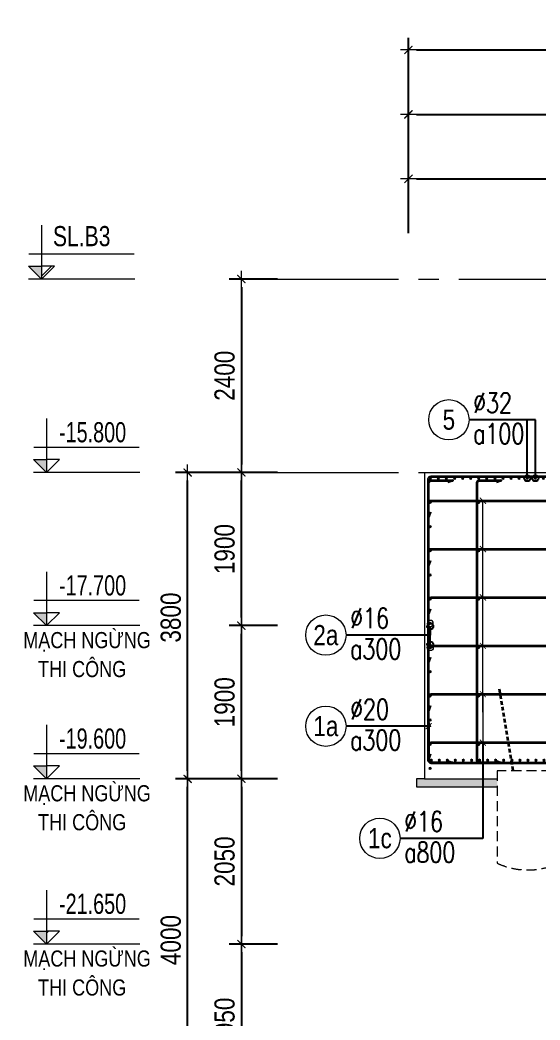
# Model space of a CAD drawing. Header units: millimetres. Extents: x -134772 to 596971, y -129535 to 35703.
# Drawn here: x 81908 to 88352, y -66593 to -54188 of the extents above; entities that cross this region are included whole.
import ezdxf
from ezdxf.enums import TextEntityAlignment as Align

# ---------------------------------------------------------------- set-up
doc = ezdxf.new("R2010")
doc.units = ezdxf.units.MM
doc.header["$MEASUREMENT"] = 0
for name, pattern in [('CENTER2', [28.575, 19.05, -3.175, 3.175, -3.175]), ('HIDDEN', [0.375, 0.25, -0.125]), ('POD_Grid$0$CENTER2', [1.125, 0.75, -0.125, 0.125, -0.125])]:
    doc.linetypes.add(name, pattern=pattern)
doc.layers.get('Defpoints').update_dxf_attribs({"color": 252})
for name, color, linetype, lineweight in [('KC-TRUC', 5, 'CENTER2', 18), ('NDC_S_ANNO', 7, 'Continuous', 20), ('NDC_S_CONTINUOUS', 3, 'Continuous', 20), ('NDC_S_DIM', 1, 'Continuous', 9), ('NDC_S_HATCH MATERIAL', 8, 'Continuous', 13), ('NDC_S_LEADER', 1, 'Continuous', 9), ('NDC_S_REBAR', 4, 'Continuous', 35), ('NDC_S_TEXT SYMBOL', 7, 'Continuous', 20), ('NDC_S_VN TEXT', 7, 'Continuous', 9), ('POD_Grid$0$NDC_S_AXIS', 5, 'POD_Grid$0$CENTER2', 13)]:
    doc.layers.add(name, color=color, linetype=linetype, lineweight=lineweight)
doc.styles.add('ARIAL', font='arial.ttf', dxfattribs={"width": 0.8})
doc.styles.add('NDC_ANNO', font='', dxfattribs={"width": 0.8})
doc.styles.add('NDC_ARIAL', font='arial.ttf', dxfattribs={"width": 0.8})
doc.styles.add('NDC_DIM', font='', dxfattribs={"width": 0.75})
doc.styles.add('NDC_ROMANS', font='romans.shx', dxfattribs={"width": 0.8})
doc.styles.get('NDC_ANNO').set_extended_font_data('Dotum')
doc.styles.get('NDC_DIM').set_extended_font_data('Dotum')
doc.dimstyles.new('NDC_1-100', dxfattribs={"dimscale": 100, "dimtxt": 2.5, "dimasz": 1, "dimexe": 1.5, "dimexo": 0, "dimgap": 0.8, "dimtad": 1, "dimdec": 0, "dimdsep": 46, "dimtxsty": 'NDC_ARIAL', "dimblk": 'DIMMARK', "dimcen": 49999.938995, "dimdle": 1.5, "dimclrd": 1, "dimclre": 1, "dimclrt": 3, "dimadec": 0, "dimazin": 0, "dimtfac": 1, "dimtdec": 0, "dimtix": 1, "dimtmove": 2, "dimatfit": 3, "dimfxl": 1, "dimarcsym": 0})
doc.dimstyles.new('NDC_1-50', dxfattribs={"dimscale": 50, "dimtxt": 2.5, "dimasz": 1, "dimexe": 1.5, "dimexo": 0, "dimgap": 0.8, "dimtad": 1, "dimdec": 0, "dimdsep": 46, "dimtxsty": 'NDC_ARIAL', "dimblk": 'DIMMARK', "dimcen": 49999.938995, "dimdle": 1.5, "dimclrd": 1, "dimclre": 1, "dimclrt": 3, "dimadec": 0, "dimazin": 0, "dimtfac": 1, "dimtdec": 0, "dimtix": 1, "dimtmove": 2, "dimatfit": 3, "dimfxl": 1, "dimarcsym": 0})
pattern_1 = [(45, (6e-10, 0), (-315.7123, 315.7123), [])]

# ---------------------------------------------------------------- blocks, each defined once
blk = doc.blocks.new('DIMMARK')
at = {"layer": 'NDC_S_DIM', "color": 1}
blk.add_line((-1.5, 0), (1, 0), dxfattribs=at)
at = {"layer": 'NDC_S_DIM', "color": 2, "const_width": 0.15}
blk.add_lwpolyline([(-0.5, -0.5), (0.5, 0.5)], dxfattribs=at)
blk = doc.blocks.new('*D701')
at = {"layer": 'Defpoints', "color": 0, "transparency": 16777216}
for p in [(84651, -61701), (85098, -61701), (85098, -63601)]:
    blk.add_point(p, dxfattribs=at)
at = {"layer": 'NDC_S_DIM', "color": 1, "lineweight": -2, "transparency": 16777216}
for p, q in [((85098, -61701), (84501, -61701)), ((84651, -63501), (84651, -61801)), ((85098, -63601), (84501, -63601))]:
    blk.add_line(p, q, dxfattribs=at)
at = {"layer": 'NDC_S_DIM', "color": 1, "lineweight": -2, "transparency": 16777216, "xscale": 100, "yscale": 100, "zscale": 100}
for p, rotation in [((84651, -61701), 90), ((84651, -63601), 270)]:
    blk.add_blockref('DIMMARK', p, dxfattribs=dict(at, rotation=rotation))
at = {"layer": 'NDC_S_DIM', "color": 3, "transparency": 16777216, "insert": (84444, -62651), "char_height": 250, "attachment_point": 5, "rotation": 90, "style": 'NDC_ARIAL'}
blk.add_mtext('1900', dxfattribs=at)
blk = doc.blocks.new('*D702')
at = {"layer": 'Defpoints', "color": 0, "transparency": 16777216}
for p in [(84651, -59801), (85098, -59801), (85098, -61701)]:
    blk.add_point(p, dxfattribs=at)
at = {"layer": 'NDC_S_DIM', "color": 1, "lineweight": -2, "transparency": 16777216}
for p, q in [((85098, -59801), (84501, -59801)), ((84651, -61601), (84651, -59901)), ((85098, -61701), (84501, -61701))]:
    blk.add_line(p, q, dxfattribs=at)
at = {"layer": 'NDC_S_DIM', "color": 1, "lineweight": -2, "transparency": 16777216, "xscale": 100, "yscale": 100, "zscale": 100}
for p, rotation in [((84651, -59801), 90), ((84651, -61701), 270)]:
    blk.add_blockref('DIMMARK', p, dxfattribs=dict(at, rotation=rotation))
at = {"layer": 'NDC_S_DIM', "color": 3, "transparency": 16777216, "insert": (84444, -60751), "char_height": 250, "attachment_point": 5, "rotation": 90, "style": 'NDC_ARIAL'}
blk.add_mtext('1900', dxfattribs=at)
blk = doc.blocks.new('*D703')
at = {"layer": 'Defpoints', "color": 0, "transparency": 16777216}
for p in [(83985, -59801), (84639, -59801), (84639, -63601)]:
    blk.add_point(p, dxfattribs=at)
at = {"layer": 'NDC_S_DIM', "color": 1, "lineweight": -2, "transparency": 16777216}
for p, q in [((84639, -59801), (83835, -59801)), ((83985, -63501), (83985, -59901)), ((84639, -63601), (83835, -63601))]:
    blk.add_line(p, q, dxfattribs=at)
at = {"layer": 'NDC_S_DIM', "color": 1, "lineweight": -2, "transparency": 16777216, "xscale": 100, "yscale": 100, "zscale": 100}
for p, rotation in [((83985, -59801), 90), ((83985, -63601), 270)]:
    blk.add_blockref('DIMMARK', p, dxfattribs=dict(at, rotation=rotation))
at = {"layer": 'NDC_S_DIM', "color": 3, "transparency": 16777216, "insert": (83777, -61601), "char_height": 250, "attachment_point": 5, "rotation": 90, "style": 'NDC_ARIAL'}
blk.add_mtext('3800', dxfattribs=at)
blk = doc.blocks.new('CD')
blk.add_hatch(color=2).paths.add_polyline_path([(0, 160), (-161, 160), (0, 0)])
at = {"ltscale": 50}
h = blk.add_hatch(dxfattribs=at)
h.set_pattern_fill('ANSI31', color=8, scale=140.625054, style=0)
h.set_pattern_definition(pattern_1)
h.paths.add_polyline_path([(0, 160), (0, 0), (161, 160)])
at = {"color": 8, "ltscale": 50}
for p, q in [((-159, 314), (1147, 314)), ((1156, 0), (-164, 0))]:
    blk.add_line(p, q, dxfattribs=at)
for points in [[(0, 669), (0, 0)], [(0, 0), (-161, 160), (0, 160)], [(0, 0), (161, 160), (0, 160)]]:
    blk.add_lwpolyline(points, dxfattribs=at)
at = {"color": 3, "style": 'NDC_ARIAL', "width": 0.7}
blk.add_attdef('COT', (154, 375), '', height=250, dxfattribs=at)
blk = doc.blocks.new('kata_block_THEP')
at = {"layer": 'NDC_S_REBAR', "color": 0}
for p, q in [((-0.5, 0), (0.5, 0)), ((-0.35, 0.35), (0.35, -0.35)), ((0.35, 0.35), (-0.35, -0.35)), ((0, 0.5), (0, -0.5))]:
    blk.add_line(p, q, dxfattribs=at)
at = {"layer": 'NDC_S_REBAR', "color": 0, "const_width": 0.0833}
blk.add_lwpolyline([(-0.5, 0, 1), (0.5, 0, 1), (-0.5, 0, 1)], format="xyb", dxfattribs=at)
blk = doc.blocks.new('*U698')
at = {"layer": 'NDC_S_REBAR', "xscale": 25, "yscale": 25, "zscale": 25}
blk.add_blockref('kata_block_THEP', (0, 0), dxfattribs=at)
blk = doc.blocks.new('*U699')
at = {"layer": 'NDC_S_CONTINUOUS', "color": 0, "linetype": 'ByBlock', "lineweight": -2, "transparency": 16777216}
for p in [(0, 0), (100, 0), (200, 0), (300, 0), (400, 0), (500, 0), (600, 0), (700, 0), (800, 0), (900, 0), (1000, 0), (1100, 0), (1200, 0), (1300, 0), (1400, 0), (1500, 0), (1600, 0), (1700, 0), (1800, 0), (1900, 0), (2000, 0), (2100, 0), (2200, 0), (2300, 0), (2400, 0), (2500, 0), (2600, 0), (2700, 0), (2800, 0), (2900, 0), (3000, 0), (3100, 0), (3200, 0), (3300, 0), (3400, 0), (3500, 0), (3600, 0), (3700, 0), (3800, 0), (3900, 0), (4000, 0), (4100, 0), (4200, 0), (4300, 0), (4400, 0), (4500, 0), (4600, 0), (4700, 0), (4800, 0), (4900, 0), (5000, 0), (5100, 0), (5200, 0), (5300, 0), (5400, 0), (5500, 0), (5600, 0), (5700, 0), (5800, 0), (5900, 0), (6000, 0), (6100, 0), (6200, 0), (6300, 0), (6400, 0), (6500, 0), (6600, 0), (6700, 0), (6800, 0), (6900, 0), (7000, 0), (7100, 0), (7200, 0), (7300, 0), (7400, 0), (7500, 0)]:
    blk.add_blockref('*U698', p, dxfattribs=at)
blk = doc.blocks.new('*U720')
at = {"layer": 'NDC_S_REBAR', "xscale": 25, "yscale": 25, "zscale": 25}
blk.add_blockref('kata_block_THEP', (0, 0), dxfattribs=at)
blk = doc.blocks.new('*U721')
at = {"layer": 'NDC_S_CONTINUOUS', "color": 0, "linetype": 'ByBlock', "lineweight": -2, "transparency": 16777216}
for p in [(0, 0), (100, 0), (200, 0), (300, 0), (400, 0), (500, 0), (600, 0), (700, 0), (800, 0), (900, 0), (1000, 0), (1100, 0), (1200, 0), (1300, 0), (1400, 0), (1500, 0), (1600, 0), (1700, 0), (1800, 0), (1900, 0), (2000, 0), (2100, 0), (2200, 0), (2300, 0), (2400, 0), (2500, 0), (2600, 0), (2700, 0), (2800, 0), (2900, 0), (3000, 0), (3100, 0), (3200, 0), (3300, 0), (3400, 0), (3500, 0), (3600, 0), (3700, 0), (3800, 0), (3900, 0), (4000, 0), (4100, 0), (4200, 0), (4300, 0), (4400, 0), (4500, 0), (4600, 0), (4700, 0), (4800, 0), (4900, 0), (5000, 0), (5100, 0), (5200, 0), (5300, 0), (5400, 0), (5500, 0), (5600, 0), (5700, 0), (5800, 0), (5900, 0), (6000, 0), (6100, 0), (6200, 0), (6300, 0), (6400, 0), (6500, 0), (6600, 0), (6700, 0), (6800, 0), (6900, 0), (7000, 0), (7100, 0), (7200, 0), (7300, 0), (7400, 0), (7500, 0), (7600, 0), (7700, 0), (7800, 0), (7900, 0), (8000, 0), (8100, 0), (8200, 0), (8300, 0), (8400, 0), (8500, 0), (8600, 0), (8700, 0), (8800, 0), (8900, 0), (9000, 0), (9100, 0), (9200, 0), (9300, 0), (9400, 0), (9500, 0), (9600, 0), (9700, 0), (9800, 0), (9900, 0), (10000, 0), (10100, 0), (10200, 0), (10300, 0), (10400, 0), (10500, 0), (10600, 0), (10700, 0), (10800, 0), (10900, 0), (11000, 0), (11100, 0), (11200, 0), (11300, 0), (11400, 0)]:
    blk.add_blockref('*U720', p, dxfattribs=at)
blk = doc.blocks.new('*U722')
at = {"layer": 'NDC_S_REBAR', "xscale": -25, "yscale": 25, "zscale": 25, "rotation": 270}
blk.add_blockref('kata_block_THEP', (0, 0), dxfattribs=at)
blk = doc.blocks.new('*U723')
at = {"layer": 'NDC_S_DIM', "color": 0, "linetype": 'ByBlock', "lineweight": -2, "transparency": 16777216}
for p in [(0, 3300), (0, 3000), (0, 2700), (0, 2400), (0, 2100), (0, 1800), (0, 1500), (0, 1200), (0, 900), (0, 600), (0, 300), (0, 0)]:
    blk.add_blockref('*U722', p, dxfattribs=at)
blk = doc.blocks.new('*U11')
blk.add_circle((-2.5, 0), 2.5)
at = {"layer": 'NDC_S_VN TEXT', "color": 3, "style": 'NDC_ROMANS', "width": 0.75}
for tag, p in [('DK1', (0.5, 0.85)), ('KC1', (0.5, -2.97))]:
    blk.add_attdef(tag, p, '', height=2.5, dxfattribs=at)
at = {"layer": 'NDC_S_VN TEXT', "color": 7, "style": 'ARIAL', "width": 0.8}
blk.add_attdef('SH2', text='', height=2.5, dxfattribs=at).set_placement((-2.5, 0), align=Align.MIDDLE)
blk = doc.blocks.new('*U726')
at = {"layer": 'NDC_S_REBAR', "xscale": -25, "yscale": 25, "zscale": 25, "rotation": 270}
blk.add_blockref('kata_block_THEP', (0, 0), dxfattribs=at)
blk = doc.blocks.new('*U725')
at = {"layer": 'NDC_S_DIM', "color": 0, "linetype": 'ByBlock', "lineweight": -2, "transparency": 16777216}
for p in [(0, 3000), (0, 2400), (0, 1800), (0, 1200), (0, 600), (0, 0)]:
    blk.add_blockref('*U726', p, dxfattribs=at)
blk = doc.blocks.new('_DotBlank')
at = {"color": 0, "linetype": 'ByBlock', "lineweight": -2}
blk.add_line((-0.5, 0), (-1, 0), dxfattribs=at)
blk.add_circle((0, 0), 0.5, dxfattribs=at)
blk = doc.blocks.new('*U686')
at = {"layer": 'KC-TRUC', "ltscale": 30}
blk.add_line((0, 311), (0, -1385), dxfattribs=at)
at = {"layer": 'NDC_S_HATCH MATERIAL', "color": 2, "linetype": 'HIDDEN', "ltscale": 500}
blk.add_lwpolyline([(900, -1049), (900, 98), (-900, 98), (-900, -1049)], dxfattribs=at)
for centre, major_axis, start_param, end_param in [((390, -1697), (-583, 583), -1.452433, -0.227584), ((-521, -233), (-636, 636), 1.921341, 2.912184), ((484, 22), (812, 812), 3.446929, 4.297833)]:
    blk.add_ellipse(centre, major_axis=major_axis, ratio=1, start_param=start_param, end_param=end_param, dxfattribs=at)
at = {"layer": 'NDC_S_REBAR', "linetype": 'HIDDEN', "ltscale": 200}
for p, q in [((-876, 1115), (-707, 100)), ((707, 100), (876, 1115))]:
    blk.add_line(p, q, dxfattribs=at)
blk = doc.blocks.new('*D790')
at = {"layer": 'Defpoints', "color": 0, "transparency": 16777216}
for p in [(83985, -63601), (84887, -63601), (84887, -67601)]:
    blk.add_point(p, dxfattribs=at)
at = {"layer": 'NDC_S_DIM', "color": 1, "lineweight": -2, "transparency": 16777216}
for p, q in [((84887, -63601), (83835, -63601)), ((83985, -67501), (83985, -63701)), ((84887, -67601), (83835, -67601))]:
    blk.add_line(p, q, dxfattribs=at)
at = {"layer": 'NDC_S_DIM', "color": 1, "lineweight": -2, "transparency": 16777216, "xscale": 100, "yscale": 100, "zscale": 100}
for p, rotation in [((83985, -63601), 90), ((83985, -67601), 270)]:
    blk.add_blockref('DIMMARK', p, dxfattribs=dict(at, rotation=rotation))
at = {"layer": 'NDC_S_DIM', "color": 3, "transparency": 16777216, "insert": (83777, -65601), "char_height": 250, "attachment_point": 5, "rotation": 90, "style": 'NDC_ARIAL'}
blk.add_mtext('4000', dxfattribs=at)
blk = doc.blocks.new('*D791')
at = {"layer": 'Defpoints', "color": 0, "transparency": 16777216}
for p in [(85098, -63601), (84651, -65651), (85098, -65651)]:
    blk.add_point(p, dxfattribs=at)
at = {"layer": 'NDC_S_DIM', "color": 1, "lineweight": -2, "transparency": 16777216}
for p, q in [((85098, -63601), (84501, -63601)), ((84651, -63701), (84651, -65551)), ((85098, -65651), (84501, -65651))]:
    blk.add_line(p, q, dxfattribs=at)
at = {"layer": 'NDC_S_DIM', "color": 1, "lineweight": -2, "transparency": 16777216, "xscale": 100, "yscale": 100, "zscale": 100}
for p, rotation in [((84651, -63601), 90), ((84651, -65651), 270)]:
    blk.add_blockref('DIMMARK', p, dxfattribs=dict(at, rotation=rotation))
at = {"layer": 'NDC_S_DIM', "color": 3, "transparency": 16777216, "insert": (84444, -64626), "char_height": 250, "attachment_point": 5, "rotation": 90, "style": 'NDC_ARIAL'}
blk.add_mtext('2050', dxfattribs=at)
blk = doc.blocks.new('*D792')
at = {"layer": 'Defpoints', "color": 0, "transparency": 16777216}
for p in [(85098, -65651), (84651, -67601), (85098, -67601)]:
    blk.add_point(p, dxfattribs=at)
at = {"layer": 'NDC_S_DIM', "color": 1, "lineweight": -2, "transparency": 16777216}
for p, q in [((85098, -65651), (84501, -65651)), ((84651, -65751), (84651, -67501)), ((85098, -67601), (84501, -67601))]:
    blk.add_line(p, q, dxfattribs=at)
at = {"layer": 'NDC_S_DIM', "color": 1, "lineweight": -2, "transparency": 16777216, "xscale": 100, "yscale": 100, "zscale": 100}
for p, rotation in [((84651, -65651), 90), ((84651, -67601), 270)]:
    blk.add_blockref('DIMMARK', p, dxfattribs=dict(at, rotation=rotation))
at = {"layer": 'NDC_S_DIM', "color": 3, "transparency": 16777216, "insert": (84444, -66626), "char_height": 250, "attachment_point": 5, "rotation": 90, "style": 'NDC_ARIAL'}
blk.add_mtext('1950', dxfattribs=at)
blk = doc.blocks.new('*D806')
at = {"layer": 'Defpoints', "color": 0, "transparency": 16777216}
for p in [(94422, -56158), (86722, -56831), (94422, -56831)]:
    blk.add_point(p, dxfattribs=at)
at = {"layer": 'NDC_S_DIM', "color": 1, "lineweight": -2, "transparency": 16777216}
for p, q in [((86722, -56831), (86722, -56008)), ((94422, -56831), (94422, -56008)), ((86822, -56158), (94322, -56158))]:
    blk.add_line(p, q, dxfattribs=at)
at = {"layer": 'NDC_S_DIM', "color": 1, "lineweight": -2, "transparency": 16777216, "xscale": 100, "yscale": 100, "zscale": 100, "rotation": 180}
blk.add_blockref('DIMMARK', (86722, -56158), dxfattribs=at)
at = {"layer": 'NDC_S_DIM', "color": 1, "lineweight": -2, "transparency": 16777216, "xscale": 100, "yscale": 100, "zscale": 100}
blk.add_blockref('DIMMARK', (94422, -56158), dxfattribs=at)
at = {"layer": 'NDC_S_DIM', "color": 3, "transparency": 16777216, "insert": (90572, -55950), "char_height": 250, "attachment_point": 5, "style": 'NDC_ARIAL'}
blk.add_mtext('7700', dxfattribs=at)
blk = doc.blocks.new('*D824')
at = {"layer": 'Defpoints', "color": 0, "transparency": 16777216}
for p in [(94422, -55359), (86722, -56831), (94422, -56831)]:
    blk.add_point(p, dxfattribs=at)
at = {"layer": 'NDC_S_DIM', "color": 1, "lineweight": -2, "transparency": 16777216}
for p, q in [((86722, -56831), (86722, -55209)), ((94422, -56831), (94422, -55209)), ((86822, -55359), (94322, -55359))]:
    blk.add_line(p, q, dxfattribs=at)
at = {"layer": 'NDC_S_DIM', "color": 1, "lineweight": -2, "transparency": 16777216, "xscale": 100, "yscale": 100, "zscale": 100, "rotation": 180}
blk.add_blockref('DIMMARK', (86722, -55359), dxfattribs=at)
at = {"layer": 'NDC_S_DIM', "color": 1, "lineweight": -2, "transparency": 16777216, "xscale": 100, "yscale": 100, "zscale": 100}
blk.add_blockref('DIMMARK', (94422, -55359), dxfattribs=at)
at = {"layer": 'NDC_S_DIM', "color": 3, "transparency": 16777216, "insert": (90572, -55151), "char_height": 250, "attachment_point": 5, "style": 'NDC_ARIAL'}
blk.add_mtext('7700', dxfattribs=at)
blk = doc.blocks.new('*D831')
at = {"layer": 'Defpoints', "color": 0, "transparency": 16777216}
for p in [(147522, -54560), (86722, -56831), (147522, -56831)]:
    blk.add_point(p, dxfattribs=at)
at = {"layer": 'NDC_S_DIM', "color": 1, "lineweight": -2, "transparency": 16777216}
for p, q in [((86722, -56831), (86722, -54410)), ((147522, -56831), (147522, -54410)), ((86822, -54560), (147422, -54560))]:
    blk.add_line(p, q, dxfattribs=at)
at = {"layer": 'NDC_S_DIM', "color": 1, "lineweight": -2, "transparency": 16777216, "xscale": 100, "yscale": 100, "zscale": 100, "rotation": 180}
blk.add_blockref('DIMMARK', (86722, -54560), dxfattribs=at)
at = {"layer": 'NDC_S_DIM', "color": 1, "lineweight": -2, "transparency": 16777216, "xscale": 100, "yscale": 100, "zscale": 100}
blk.add_blockref('DIMMARK', (147522, -54560), dxfattribs=at)
at = {"layer": 'NDC_S_DIM', "color": 3, "transparency": 16777216, "insert": (117122, -54352), "char_height": 250, "attachment_point": 5, "style": 'NDC_ARIAL'}
blk.add_mtext('60800', dxfattribs=at)
blk = doc.blocks.new('_ARCHTICK')
at = {"color": 0, "linetype": 'ByBlock', "const_width": 0.15}
blk.add_lwpolyline([(-0.5, -0.5), (0.5, 0.5)], dxfattribs=at)
blk = doc.blocks.new('kata_block_CT')
at = {"layer": 'NDC_S_ANNO'}
blk.add_hatch(color=3, dxfattribs=at).paths.add_polyline_path([(0, 1.6), (-1.61, 1.6), (0, 0)])
at = {"layer": 'NDC_S_ANNO', "ltscale": 50}
h = blk.add_hatch(dxfattribs=at)
h.set_pattern_fill('ANSI31', color=256, scale=1.406251, style=0)
h.set_pattern_definition([(45, (0, 5e-12), (-3.157, 3.157), [])])
h.paths.add_polyline_path([(0, 1.6), (0, 0), (1.61, 1.6)])
for p, q in [((-1.59, 3.14), (11.47, 3.14)), ((11.56, 0), (-1.64, 0))]:
    blk.add_line(p, q, dxfattribs=at)
for points in [[(0, 6.69), (0, 0)], [(0, 0), (-1.61, 1.6), (0, 1.6)], [(0, 0), (1.61, 1.6), (0, 1.6)]]:
    blk.add_lwpolyline(points, dxfattribs=at)
at = {"layer": 'NDC_S_ANNO', "color": 8, "ltscale": 50}
blk.add_lwpolyline([(0, 0), (-1.61, 1.6), (0, 1.6)], dxfattribs=at)
at = {"layer": 'NDC_S_TEXT SYMBOL', "color": 3, "style": 'NDC_ANNO', "width": 0.8}
blk.add_attdef('CT', (1.41, 4.07), '', height=2.5, dxfattribs=at)
blk = doc.blocks.new('*D3243')
at = {"layer": 'Defpoints', "color": 0, "transparency": 16777216}
for p in [(85098, -57401), (84651, -59801), (85098, -59801)]:
    blk.add_point(p, dxfattribs=at)
at = {"layer": 'NDC_S_DIM', "color": 1, "lineweight": -2, "transparency": 16777216}
for p, q in [((85098, -57401), (84501, -57401)), ((84651, -57501), (84651, -59701)), ((85098, -59801), (84501, -59801))]:
    blk.add_line(p, q, dxfattribs=at)
at = {"layer": 'NDC_S_DIM', "color": 1, "lineweight": -2, "transparency": 16777216, "xscale": 100, "yscale": 100, "zscale": 100}
for p, rotation in [((84651, -57401), 90), ((84651, -59801), 270)]:
    blk.add_blockref('DIMMARK', p, dxfattribs=dict(at, rotation=rotation))
at = {"layer": 'NDC_S_DIM', "color": 3, "transparency": 16777216, "insert": (84444, -58601), "char_height": 250, "attachment_point": 5, "rotation": 90, "style": 'NDC_ARIAL'}
blk.add_mtext('2400', dxfattribs=at)

msp = doc.modelspace()

# ---------------------------------------------------------------- hatches: boundary and pattern name
at = {"layer": 'NDC_S_DIM', "ltscale": 50}
h = msp.add_hatch(dxfattribs=at)
h.set_pattern_fill('ANSI31', color=8, scale=140.625054, style=0)
h.set_pattern_definition(pattern_1)
h.paths.add_polyline_path([(84392, -55038.7), (84392, -55118.6), (84311.4, -55038.7)])
at = {"layer": 'NDC_S_HATCH MATERIAL'}
h = msp.add_hatch(dxfattribs=at)
h.set_pattern_fill('AR-CONC', color=256, scale=8)
h.set_pattern_definition([(50, (80822.985, -36980.83), (57.380815, -5.02017), [6, -66]), (355, (80822.985, -36980.83), (-11.10011, 60.17537), [4.8, -52.8]), (100.45144, (80827.766, -36981.25), (46.28071, 55.1552), [5.09922, -56.09137]), (46.1842, (80822.985, -36964.83), (85.3793, -13.24154), [9, -99]), (96.63564, (80830.1, -36965.93), (74.77296, 77.92949), [7.64883, -84.1371]), (351.18416, (80822.985, -36964.83), (74.77296, 77.9295), [7.2, -79.2]), (21, (80830.985, -36968.83), (47.752564, -32.20951), [6, -66]), (326, (80830.985, -36968.83), (19.46523, 58.012), [4.8, -52.8]), (71.45144, (80834.964, -36971.513), (67.21779, 25.80249), [5.09922, -56.09137]), (37.5, (80822.985, -36980.83), (0.972788, 26.631508), [0, -52.16, 0, -53.6, 0, -53]), (7.5, (80822.985, -36980.83), (21.045563, 31.552937), [0, -30.56, 0, -50.96, 0, -20.2]), (327.5, (80805.145, -36980.83), (42.705795, -1.80439), [0, -20, 0, -62.4, 0, -82.8]), (317.5, (80797.145, -36980.83), (46.654894, 8.0084), [0, -26, 0, -41.44, 0, -58.8])])
h.paths.add_polyline_path([(87822.1, -63701.3), (87822.1, -63601.3), (86822.1, -63601.3), (86822.1, -63701.3)])
h.paths.add_polyline_path([(89622.1, -63601.2), (89622.1, -63701.2), (94521.3, -63701), (94521.3, -63601)])

# ---------------------------------------------------------------- linework, layer by layer
at = {"layer": 'NDC_S_CONTINUOUS'}
for p, q in [((86922.1, -59801), (95322.1, -59801)), ((86922.1, -59801), (86922.1, -63601)), ((86922.1, -63601), (87822.1, -63601))]:
    msp.add_line(p, q, dxfattribs=at)
at = {"layer": 'NDC_S_DIM'}
for points in [[(87644.5, -62174), (87644.5, -60151.7)], [(87644.5, -62774), (87644.5, -60751.7)]]:
    msp.add_lwpolyline(points, dxfattribs=at)
at = {"layer": 'NDC_S_HATCH MATERIAL'}
for p, q in [((86922.1, -63601), (86822.1, -63601)), ((86822.1, -63601), (86822.1, -63701)), ((86822.1, -63701), (87822.1, -63701))]:
    msp.add_line(p, q, dxfattribs=at)
at = {"layer": 'NDC_S_LEADER', "ltscale": 0.005}
msp.add_line((87644.5, -62551.7), (87644.5, -63739.7), dxfattribs=at)
at = {"layer": 'NDC_S_REBAR', "ltscale": 0.005}
for points in [[(86992.1, -60291), (86972.1, -60351), (86972.1, -59881, -0.4142136), (87002.1, -59851), (98441.3, -59851, -0.4142136), (98471.3, -59881), (98471.3, -60351), (98451.3, -60291)], [(86992.1, -60291), (86972.1, -60351), (86972.1, -59881, -0.4142136), (87002.1, -59851), (98441.3, -59851, -0.4142136), (98471.3, -59881), (98471.3, -60351), (98451.3, -60291)], [(87212.1, -63381), (87272.1, -63401), (87004.1, -63401, -0.4142136), (86972.1, -63369), (86972.1, -59933, -0.4142136), (87004.1, -59901), (87272.1, -59901), (87212.1, -59921)], [(87812.1, -63381), (87872.1, -63401), (87602.1, -63401, -0.4142136), (87572.1, -63371), (87572.1, -59931, -0.4142136), (87602.1, -59901), (87872.1, -59901), (87812.1, -59921)], [(86992.1, -62961), (86972.1, -62901), (86972.1, -63371, 0.4142136), (87002.1, -63401), (95821.3, -63401), (95761.3, -63381)], [(86992.1, -63291.7), (86972.1, -63351.7), (86972.1, -63181.7, -0.4142136), (87002.1, -63151.7), (98441.3, -63151.7, -0.4142136), (98471.3, -63181.7), (98471.3, -63351.7), (98451.3, -63291.7)]]:
    msp.add_lwpolyline(points, format="xyb", dxfattribs=at)
at = {"layer": 'NDC_S_REBAR', "ltscale": 0.005, "elevation": 0}
for points in [[(86992.1, -60291.7), (86972.1, -60351.7), (86972.1, -60181.7, -0.4142136), (87002.1, -60151.7), (98441.3, -60151.7, -0.4142136), (98471.3, -60181.7), (98471.3, -60351.7), (98451.3, -60291.7)], [(86992.1, -60891.7), (86972.1, -60951.7), (86972.1, -60781.7, -0.4142136), (87002.1, -60751.7), (98441.3, -60751.7, -0.4142136), (98471.3, -60781.7), (98471.3, -60951.7), (98451.3, -60891.7)], [(86992.1, -61491.7), (86972.1, -61551.7), (86972.1, -61381.7, -0.4142136), (87002.1, -61351.7), (98441.3, -61351.7, -0.4142136), (98471.3, -61381.7), (98471.3, -61551.7), (98451.3, -61491.7)], [(86992.1, -62091.7), (86972.1, -62151.7), (86972.1, -61981.7, -0.4142136), (87002.1, -61951.7), (98441.3, -61951.7, -0.4142136), (98471.3, -61981.7), (98471.3, -62151.7), (98451.3, -62091.7)], [(86992.1, -62691.7), (86972.1, -62751.7), (86972.1, -62581.7, -0.4142136), (87002.1, -62551.7), (98441.3, -62551.7, -0.4142136), (98471.3, -62581.7), (98471.3, -62751.7), (98451.3, -62691.7)]]:
    msp.add_lwpolyline(points, format="xyb", dxfattribs=at)
at = {"layer": 'POD_Grid$0$NDC_S_AXIS', "ltscale": 2000}
for p, q in [((85097.7, -57401), (150329.5, -57401)), ((85097.7, -59801), (150329.5, -59801))]:
    msp.add_line(p, q, dxfattribs=at)

# ---------------------------------------------------------------- block references
msp.add_blockref('*U686', (88722.1, -63599.4))
at = {"layer": 'NDC_S_ANNO', "xscale": 100, "yscale": 100, "zscale": 100}
msp.add_blockref('kata_block_CT', (82174.8, -57401), dxfattribs=at).add_auto_attribs({'CT': 'SL.B3'})
at = {"layer": 'NDC_S_CONTINUOUS', "xscale": -1, "rotation": 180}
msp.add_blockref('*U721', (86995.1, -59872.7, 0), dxfattribs=at)
at = {"layer": 'NDC_S_CONTINUOUS'}
msp.add_blockref('*U699', (87002.1, -63371), dxfattribs=at)
at = {"layer": 'NDC_S_DIM', "ltscale": 0.005, "xscale": 100, "yscale": 100, "zscale": 100}
for p, values in [((87473, -59147.5), {'SH2': '5', 'DK1': '%%c32', 'KC1': 'a100'}), ((85948.4, -61818.4), {'SH2': '2a', 'DK1': '%%c16', 'KC1': 'a300'}), ((85948.4, -62948.7), {'SH2': '1a', 'DK1': '%%c20', 'KC1': 'a300'}), ((86618.1, -64339.7), {'SH2': '1c', 'DK1': '%%c16', 'KC1': 'a800'})]:
    msp.add_blockref('*U11', p, dxfattribs=at).add_auto_attribs(values)
at = {"layer": 'NDC_S_DIM'}
ref = msp.add_blockref('CD', (82237.2, -59801), dxfattribs=at)
ref.add_attrib('COT', '-15.800', (82391.1, -59426.4), dxfattribs={"layer": '0', "color": 3, "height": 250, "style": 'NDC_DIM', "width": 0.75})
for name, p in [('*U723', (86992.6, -63473.3)), ('*U725', (87592.6, -63173.3))]:
    msp.add_blockref(name, p, dxfattribs=at)
ref = msp.add_blockref('CD', (82237.2, -61701), dxfattribs=at)
ref.add_attrib('COT', '-17.700', (82391.1, -61326.4), dxfattribs={"layer": '0', "color": 3, "height": 250, "style": 'NDC_DIM', "width": 0.75})
ref = msp.add_blockref('CD', (82237.2, -63601), dxfattribs=at)
ref.add_attrib('COT', '-19.600', (82391.1, -63226.4), dxfattribs={"layer": '0', "color": 3, "height": 250, "style": 'NDC_DIM', "width": 0.75})
ref = msp.add_blockref('CD', (82237.2, -65651), dxfattribs=at)
ref.add_attrib('COT', '-21.650', (82391.1, -65276.4), dxfattribs={"layer": '0', "color": 3, "height": 250, "style": 'NDC_DIM', "width": 0.75})
at = {"layer": 'NDC_S_LEADER', "ltscale": 0.005, "yscale": 75, "zscale": 75}
for name, p, xscale, rotation in [('_ARCHTICK', (87644.5, -60151.7), 75, 90), ('_ARCHTICK', (87644.5, -60751.7), 75, 90), ('_ARCHTICK', (87644.5, -61351.7), 75, 90), ('_DotBlank', (86992.6, -61673.3), -75, 270), ('_DotBlank', (86992.6, -61973.3), 75, 270), ('_ARCHTICK', (87644.5, -61951.7), 75, 90), ('_ARCHTICK', (87644.5, -62551.7), 75, 90)]:
    msp.add_blockref(name, p, dxfattribs=dict(at, xscale=xscale, rotation=rotation))
at = {"layer": 'NDC_S_REBAR', "xscale": 20, "yscale": 20, "zscale": 20}
msp.add_blockref('kata_block_THEP', (86992.6, -61973.3), dxfattribs=at)

# ---------------------------------------------------------------- dimensions: what is measured, and where the dimension line sits
at = {"layer": 'NDC_S_DIM'}
for base, p2, picture, middle in [((147522.1, -54559.8), (147522.1, -56830.9), '*D831', (117122.1, -54352.1)), ((94422.1, -55358.9), (94422.1, -56830.9), '*D824', (90572.1, -55151.2)), ((94422.1, -56158), (94422.1, -56830.9), '*D806', (90572.1, -55950.3))]:
    dim = msp.add_linear_dim(base=base, p1=(86722.1, -56830.9), p2=p2, dimstyle='NDC_1-100', dxfattribs=at)
    dim.commit()
    dim.dimension.update_dxf_attribs({"geometry": picture, "text_midpoint": middle})
for base, p1, p2, picture, middle in [((84651.3, -59801), (85097.7, -57401), (85097.7, -59801), '*D3243', (84443.7, -58601)), ((84651.3, -59801), (85097.7, -61701), (85097.7, -59801), '*D702', (84443.7, -60751)), ((84651.3, -61701), (85097.7, -63601), (85097.7, -61701), '*D701', (84443.7, -62651)), ((83985, -63601), (84887.2, -67601), (84887.2, -63601), '*D790', (83777.4, -65601)), ((84651.3, -65651), (85097.7, -63601), (85097.7, -65651), '*D791', (84443.7, -64626)), ((84651.3, -67601), (85097.7, -65651), (85097.7, -67601), '*D792', (84443.7, -66626))]:
    dim = msp.add_linear_dim(base=base, p1=p1, p2=p2, angle=90, dimstyle='NDC_1-100', dxfattribs=at)
    dim.commit()
    dim.dimension.update_dxf_attribs({"geometry": picture, "text_midpoint": middle})
dim = msp.add_linear_dim(base=(83985, -59801), p1=(84639, -63601), p2=(84639, -59801), angle=90, dimstyle='NDC_1-100', dxfattribs=at)
dim.commit()
dim.dimension.update_dxf_attribs({"geometry": '*D703', "text_midpoint": (83777.3, -61601), "dimtype": 160})

# ---------------------------------------------------------------- leaders
at = {"layer": 'NDC_S_LEADER', "ltscale": 0.005}
for points, override in [([(88195.1, -59872.7), (88195.1, -59147.5), (87473, -59147.5)], {"dimasz": 1.5, "dimldrblk": 'DotBlank'}), ([(88295.1, -59872.7, 0), (88295.1, -59147.5, 0), (87473, -59147.5, 0)], {"dimasz": 1.5, "dimldrblk": 'DotBlank'}), ([(86992.6, -61710.8), (86992.6, -61818.4), (85948.4, -61818.4)], {"dimasz": 1.5, "dimldrblk": 'DotBlank'}), ([(86992.6, -61935.8), (86992.6, -61818.4), (85948.4, -61818.4)], {"dimasz": 1.5, "dimldrblk": 'DotBlank'}), ([(86972.1, -62948.7), (86291.7, -62948.7), (85948.4, -62948.7)], {"dimasz": 1.5, "dimldrblk": 'ARCHTICK'}), ([(87644.5, -63151.7), (87644.5, -64339.7), (86618.1, -64339.7)], {"dimasz": 1.5, "dimldrblk": 'ARCHTICK'})]:
    msp.add_leader(points, dimstyle='NDC_1-50', override=override, dxfattribs=at)

# ---------------------------------------------------------------- next in the draw order: texts
at = {"layer": 'NDC_S_VN TEXT', "char_height": 200, "attachment_point": 4, "rotation": 360, "style": 'NDC_ARIAL', "bg_fill": 3, "box_fill_scale": 1.2, "bg_fill_color": 256, "bg_fill_transparency": 0}
for insert in [(81947.6, -61902.5), (81947.6, -63802.5), (81947.6, -65852.5)]:
    msp.add_mtext('MẠCH NGỪNG ', dxfattribs=dict(at, insert=insert))

# ---------------------------------------------------------------- next in the draw order: texts
for insert in [(82131.4, -62240.9), (82131.4, -64140.9), (82131.4, -66190.9)]:
    msp.add_mtext('THI CÔNG', dxfattribs=dict(at, insert=insert))

doc.saveas('drawing.dxf')
